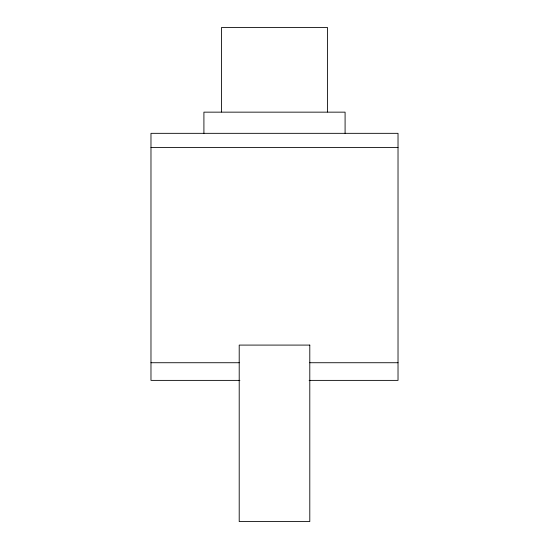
<?xml version="1.0" encoding="UTF-8"?>
<svg xmlns="http://www.w3.org/2000/svg" width="549" height="549" viewBox="0 0 549 549"><rect width="100%" height="100%" fill="white"/><g stroke="black" fill="none" stroke-linecap="round" stroke-linejoin="round"><path stroke-width="0.82" d="M150.975 147.448L398.025 147.448M150.975 362.731L239.206 362.731M309.794 362.731L398.025 362.731M239.879 380.382L150.975 380.382L150.975 133.332L398.025 133.332L398.025 380.382L309.121 380.382M345.088 133.332L345.088 112.154L203.912 112.154L203.912 133.332M327.437 111.982L327.437 27.45L221.563 27.45L221.563 111.982M309.794 345.088L239.206 345.088L239.206 521.55L309.794 521.55L309.794 345.088"/></g></svg>
